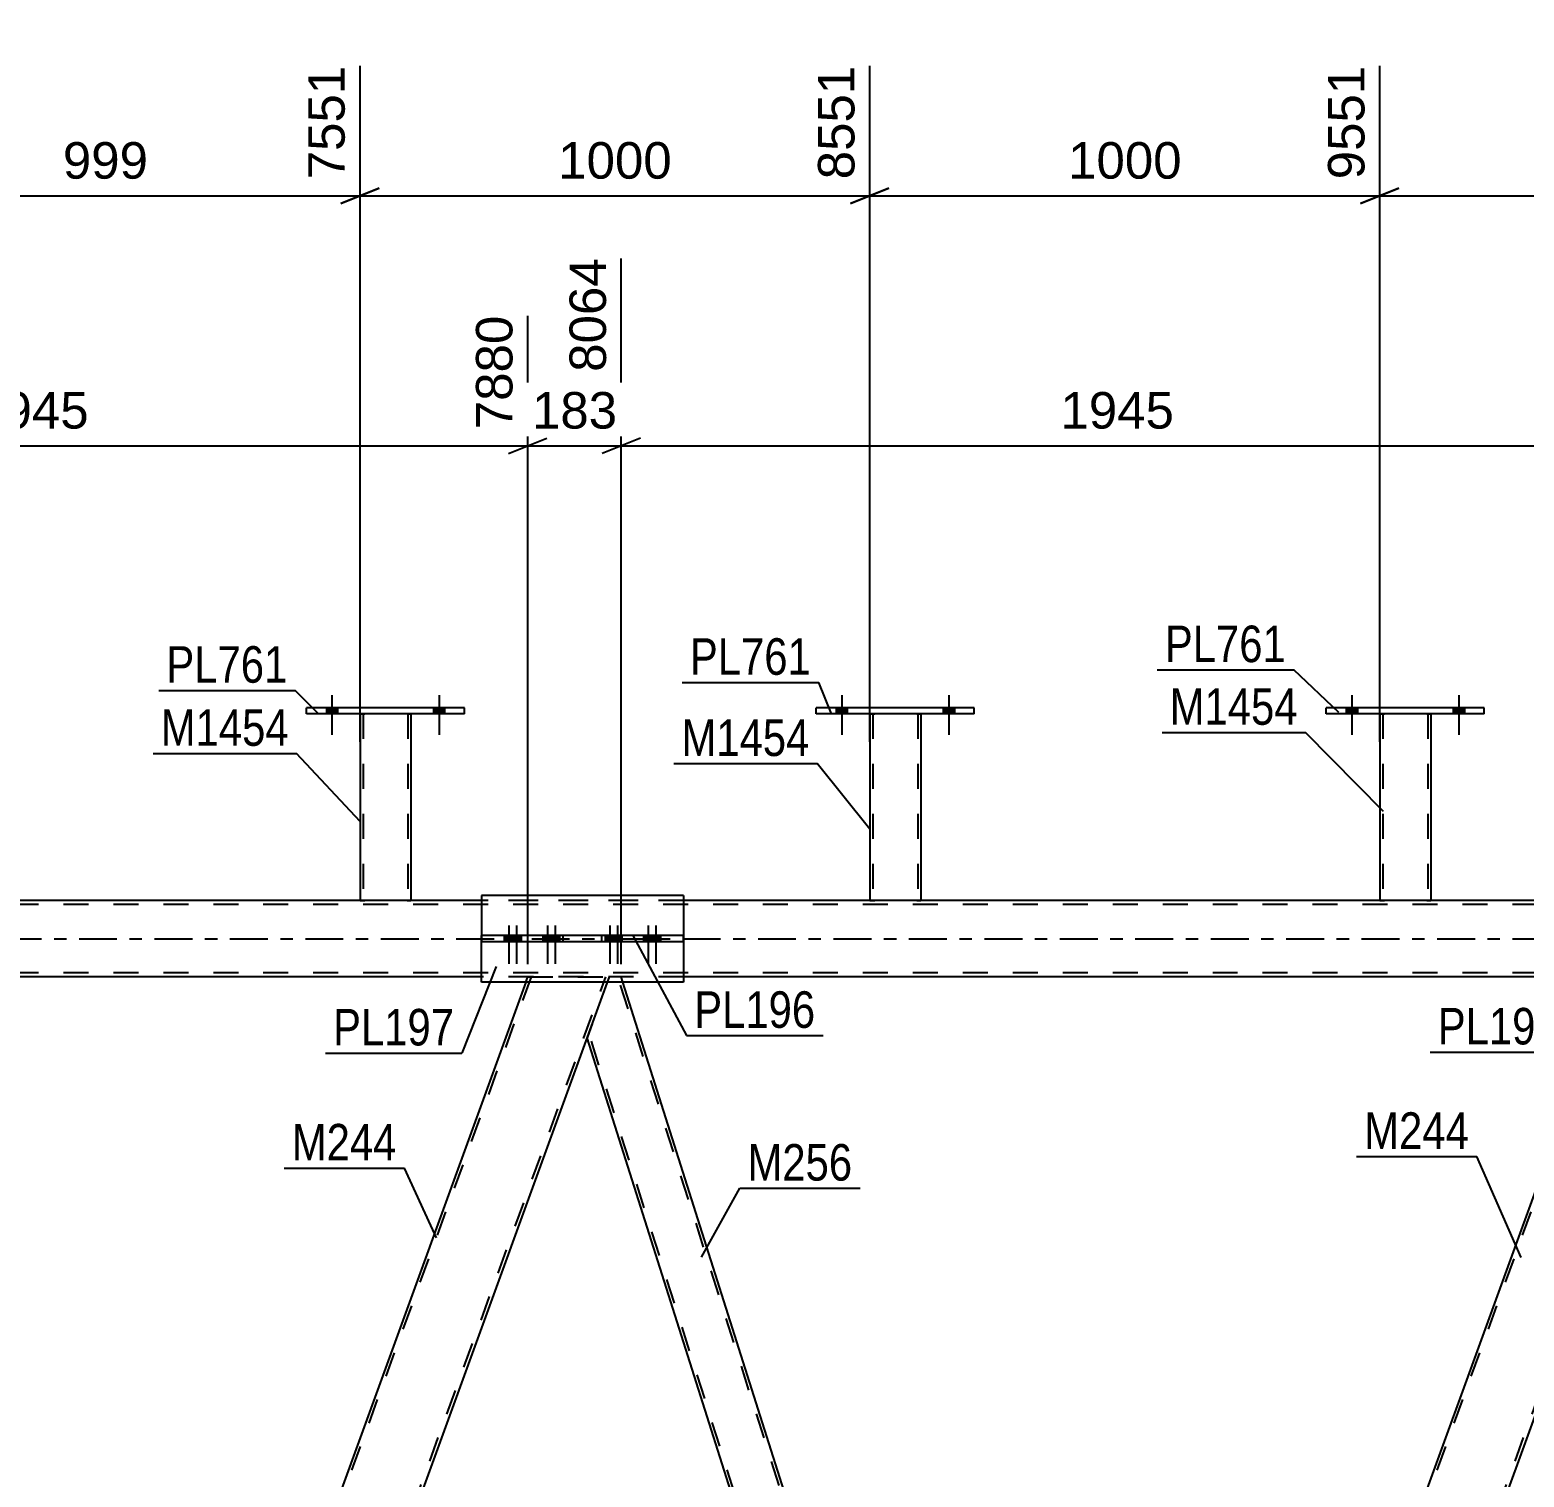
# Model space of a CAD drawing. Header units: millimetres. Extents: x -147 to 694, y -404 to 190.
# Drawn here: x 253.1 to 370.3, y -42.2 to 71.3 of the extents above; entities that cross this region are included whole.
import ezdxf

# ---------------------------------------------------------------- set-up
doc = ezdxf.new("R2010")
doc.units = ezdxf.units.MM
doc.linetypes.add('DXK_LINE_DOT2', pattern=[3.9198, 1.9599, -1.9599])
doc.linetypes.add('DXK_LINE_DOT3', pattern=[5.9187, 2.979, -0.9799, 0.9799, -0.9799])
doc.styles.add('Arial', font='ARIAL.TTF', dxfattribs={"height": 0.2})
doc.styles.add('Arial Narrow', font='ARIALN.TTF', dxfattribs={"height": 0.2})

# ---------------------------------------------------------------- blocks, each defined once
blk = doc.blocks.new('Part-318897192-3907 - 3274')
at = {"color": 2, "linetype": 'Continuous'}
for p, q in [((304.39, 3.4), (288.54, 3.4)), ((288.54, 3.4), (288.54, 0.24)), ((304.39, 3.4), (304.39, 0.24)), ((288.54, -3.4), (288.54, -0.24)), ((304.39, -0.24), (304.39, -3.4)), ((304.39, -3.4), (288.54, -3.4))]:
    blk.add_line(p, q, dxfattribs=at)
at = {"color": 7, "linetype": 'DXK_LINE_DOT2'}
for p, q in [((288.54, -0.24), (288.54, 0.24)), ((304.39, -0.24), (304.39, 0.24))]:
    blk.add_line(p, q, dxfattribs=at)
blk = doc.blocks.new('Bolt-318897192-3867 - 3274')
at = {"linetype": 'Continuous'}
for points in [[(356.38, 17.63), (357.26, 17.63), (357.26, 18.11), (356.38, 18.11)], [(364.78, 17.63), (365.66, 17.63), (365.66, 18.11), (364.78, 18.11)]]:
    blk.add_hatch(color=1, dxfattribs=at).paths.add_polyline_path(points)
at = {"color": 1, "linetype": 'Continuous'}
for p, q in [((356.82, 19.11), (356.82, 15.99)), ((365.22, 19.11), (365.22, 15.99)), ((356.38, 18.11), (356.38, 17.63)), ((357.26, 18.11), (357.26, 17.63)), ((364.78, 18.11), (364.78, 17.63)), ((365.66, 18.11), (365.66, 17.63))]:
    blk.add_line(p, q, dxfattribs=at)
blk = doc.blocks.new('Bolt-318897192-3318 - 3274')
at = {"linetype": 'Continuous'}
for points in [[(298.97, 0.24), (298.25, 0.24), (298.25, -0.24), (298.97, -0.24)], [(299.57, 0.24), (298.85, 0.24), (298.85, -0.24), (299.57, -0.24)], [(301.99, 0.24), (301.27, 0.24), (301.27, -0.24), (301.99, -0.24)], [(302.59, 0.24), (301.87, 0.24), (301.87, -0.24), (302.59, -0.24)]]:
    blk.add_hatch(color=1, dxfattribs=at).paths.add_polyline_path(points)
at = {"color": 1, "linetype": 'Continuous'}
for p, q in [((298.25, 0.24), (298.25, -0.24)), ((298.61, 1.04), (298.61, -1.96)), ((298.85, 0.24), (298.85, -0.24)), ((298.97, 0.24), (298.97, -0.24)), ((299.21, 1.04), (299.21, -1.96)), ((299.57, 0.24), (299.57, -0.24)), ((301.27, 0.24), (301.27, -0.24)), ((301.63, 1.04), (301.63, -1.96)), ((301.87, 0.24), (301.87, -0.24)), ((301.99, 0.24), (301.99, -0.24)), ((302.23, 1.04), (302.23, -1.96)), ((302.59, 0.24), (302.59, -0.24))]:
    blk.add_line(p, q, dxfattribs=at)
blk = doc.blocks.new('Bolt-318897192-3319 - 3274')
at = {"linetype": 'Continuous'}
for points in [[(291.06, 0.24), (290.34, 0.24), (290.34, -0.24), (291.06, -0.24)], [(291.66, 0.24), (290.94, 0.24), (290.94, -0.24), (291.66, -0.24)], [(294.08, 0.24), (293.36, 0.24), (293.36, -0.24), (294.08, -0.24)], [(294.68, 0.24), (293.96, 0.24), (293.96, -0.24), (294.68, -0.24)]]:
    blk.add_hatch(color=1, dxfattribs=at).paths.add_polyline_path(points)
at = {"color": 1, "linetype": 'Continuous'}
for p, q in [((290.34, 0.24), (290.34, -0.24)), ((290.7, 1.04), (290.7, -1.96)), ((290.94, 0.24), (290.94, -0.24)), ((291.06, 0.24), (291.06, -0.24)), ((291.3, 1.04), (291.3, -1.96)), ((291.66, 0.24), (291.66, -0.24)), ((293.36, 0.24), (293.36, -0.24)), ((293.72, 1.04), (293.72, -1.96)), ((293.96, 0.24), (293.96, -0.24)), ((294.08, 0.24), (294.08, -0.24)), ((294.32, 1.04), (294.32, -1.96)), ((294.68, 0.24), (294.68, -0.24))]:
    blk.add_line(p, q, dxfattribs=at)
blk = doc.blocks.new('Part-318897192-3404 - 3274')
at = {"color": 2, "linetype": 'Continuous'}
for p, q in [((274.82, 17.63), (274.82, 18.11)), ((287.22, 18.11), (274.82, 18.11)), ((287.22, 17.63), (274.82, 17.63)), ((287.22, 17.63), (287.22, 18.11))]:
    blk.add_line(p, q, dxfattribs=at)
blk = doc.blocks.new('Part-318897192-3409 - 3274')
at = {"color": 7, "linetype": 'DXK_LINE_DOT2'}
for p, q in [((319.01, 17.63), (319.01, 17.64)), ((319.01, 17.64), (319.01, 17.63)), ((319.05, 17.64), (319.01, 17.64)), ((319.01, 17.63), (319.01, 17.63)), ((319.01, 17.63), (319.05, 17.63)), ((319.15, 17.64), (319.05, 17.64)), ((319.05, 17.63), (319.15, 17.63)), ((319.31, 17.64), (319.15, 17.64)), ((319.15, 17.63), (319.31, 17.63)), ((319.25, 17.64), (319.25, 17.63)), ((319.25, 17.64), (319.25, 3)), ((319.25, 17.64), (319.27, 17.64)), ((319.27, 17.63), (319.25, 17.63)), ((319.27, 17.64), (319.32, 17.64)), ((319.32, 17.63), (319.27, 17.63)), ((322.71, 17.64), (319.31, 17.64)), ((322.71, 17.63), (319.31, 17.63)), ((319.32, 17.64), (319.4, 17.64)), ((322.62, 17.63), (319.32, 17.63)), ((322.7, 17.64), (319.4, 17.64)), ((322.7, 17.63), (322.62, 17.63)), ((322.7, 17.64), (322.75, 17.64)), ((322.75, 17.63), (322.7, 17.63)), ((322.87, 17.64), (322.71, 17.64)), ((322.71, 17.63), (322.87, 17.63)), ((322.75, 17.64), (322.77, 17.64)), ((322.77, 17.63), (322.75, 17.63)), ((322.77, 17.63), (322.77, 17.64)), ((322.77, 17.64), (322.77, 3)), ((322.97, 17.64), (322.87, 17.64)), ((322.87, 17.63), (322.97, 17.63)), ((323.01, 17.64), (322.97, 17.64)), ((322.97, 17.63), (323.01, 17.63)), ((323.01, 17.64), (323.01, 17.63)), ((323.01, 17.63), (323.01, 17.64)), ((323.01, 17.63), (323.01, 17.63)), ((319.05, 3), (319.01, 3)), ((319.01, 3), (319.05, 3)), ((319.15, 3), (319.05, 3)), ((319.05, 3), (319.15, 3)), ((319.31, 3), (319.15, 3)), ((319.15, 3), (319.31, 3)), ((319.27, 3), (319.25, 3)), ((319.25, 3), (319.27, 3)), ((319.32, 3), (319.27, 3)), ((319.27, 3), (319.32, 3)), ((322.71, 3), (319.31, 3)), ((322.71, 3), (319.31, 3)), ((322.62, 3), (319.32, 3)), ((319.32, 3), (319.4, 3)), ((322.7, 3), (319.4, 3)), ((322.7, 3), (322.62, 3)), ((322.75, 3), (322.7, 3)), ((322.7, 3), (322.75, 3)), ((322.71, 3), (322.87, 3)), ((322.87, 3), (322.71, 3)), ((322.77, 3), (322.75, 3)), ((322.75, 3), (322.77, 3)), ((322.87, 3), (322.97, 3)), ((322.97, 3), (322.87, 3)), ((322.97, 3), (323.01, 3)), ((323.01, 3), (322.97, 3))]:
    blk.add_line(p, q, dxfattribs=at)
at = {"color": 2, "linetype": 'Continuous'}
for p, q in [((319.01, 17.63), (319.01, 3)), ((323.01, 17.63), (323.01, 3))]:
    blk.add_line(p, q, dxfattribs=at)
blk = doc.blocks.new('Part-318897192-3712 - 3274')
at = {"color": 2, "linetype": 'Continuous'}
for p, q in [((292.04, -3.4), (249.01, -121.6)), ((298.42, -3.4), (255.4, -121.6))]:
    blk.add_line(p, q, dxfattribs=at)
at = {"color": 7, "linetype": 'DXK_LINE_DOT2'}
for p, q in [((292.44, -3), (249.12, -122)), ((255, -122), (298.31, -3)), ((292.04, -3.4), (292.18, -3)), ((292.18, -3), (298.57, -3)), ((298.57, -3), (298.42, -3.4))]:
    blk.add_line(p, q, dxfattribs=at)
blk = doc.blocks.new('Part-318897192-3414 - 3274')
at = {"color": 2, "linetype": 'Continuous'}
for p, q in [((314.81, 17.63), (314.81, 18.11)), ((327.21, 18.11), (314.81, 18.11)), ((327.21, 17.63), (314.81, 17.63)), ((327.21, 17.63), (327.21, 18.11))]:
    blk.add_line(p, q, dxfattribs=at)
blk = doc.blocks.new('Part-318897192-3424 - 3274')
at = {"color": 7, "linetype": 'DXK_LINE_DOT2'}
for p, q in [((359.02, 17.64), (359.02, 17.64)), ((359.02, 17.64), (359.02, 17.63)), ((359.02, 17.63), (359.02, 17.64)), ((359.05, 17.64), (359.02, 17.64)), ((359.02, 17.64), (359.05, 17.64)), ((359.16, 17.64), (359.05, 17.64)), ((359.05, 17.64), (359.16, 17.64)), ((359.31, 17.64), (359.16, 17.64)), ((359.16, 17.64), (359.31, 17.64)), ((359.26, 17.64), (359.26, 17.64)), ((359.26, 17.64), (359.26, 3)), ((359.27, 17.64), (359.26, 17.64)), ((359.26, 17.64), (359.27, 17.64)), ((359.33, 17.64), (359.27, 17.64)), ((359.27, 17.64), (359.33, 17.64)), ((362.72, 17.64), (359.31, 17.64)), ((362.72, 17.64), (359.31, 17.64)), ((362.63, 17.64), (359.33, 17.64)), ((359.33, 17.64), (359.4, 17.64)), ((362.71, 17.64), (359.4, 17.64)), ((362.71, 17.64), (362.63, 17.64)), ((362.76, 17.64), (362.71, 17.64)), ((362.71, 17.64), (362.76, 17.64)), ((362.72, 17.64), (362.88, 17.64)), ((362.88, 17.64), (362.72, 17.64)), ((362.78, 17.64), (362.76, 17.64)), ((362.76, 17.64), (362.78, 17.64)), ((362.78, 17.64), (362.78, 17.64)), ((362.78, 17.64), (362.78, 3)), ((362.88, 17.64), (362.98, 17.64)), ((362.98, 17.64), (362.88, 17.64)), ((362.98, 17.64), (363.02, 17.64)), ((363.02, 17.64), (362.98, 17.64)), ((363.02, 17.64), (363.02, 17.64)), ((363.02, 17.64), (363.02, 17.63)), ((363.02, 17.63), (363.02, 17.64)), ((359.05, 3), (359.02, 3)), ((359.02, 3), (359.05, 3)), ((359.16, 3), (359.05, 3)), ((359.05, 3), (359.16, 3)), ((359.31, 3), (359.16, 3)), ((359.16, 3), (359.31, 3)), ((359.27, 3), (359.26, 3)), ((359.26, 3), (359.27, 3)), ((359.33, 3), (359.27, 3)), ((359.27, 3), (359.33, 3)), ((362.72, 3), (359.31, 3)), ((362.72, 3), (359.31, 3)), ((362.63, 3), (359.33, 3)), ((359.33, 3), (359.4, 3)), ((362.71, 3), (359.4, 3)), ((362.71, 3), (362.63, 3)), ((362.76, 3), (362.71, 3)), ((362.71, 3), (362.76, 3)), ((362.72, 3), (362.88, 3)), ((362.88, 3), (362.72, 3)), ((362.78, 3), (362.76, 3)), ((362.76, 3), (362.78, 3)), ((362.88, 3), (362.98, 3)), ((362.98, 3), (362.88, 3)), ((362.98, 3), (363.02, 3)), ((363.02, 3), (362.98, 3))]:
    blk.add_line(p, q, dxfattribs=at)
at = {"color": 2, "linetype": 'Continuous'}
for p, q in [((359.02, 17.63), (359.02, 3)), ((363.02, 17.63), (363.02, 3))]:
    blk.add_line(p, q, dxfattribs=at)
blk = doc.blocks.new('Part-318897192-3484 - 3274')
at = {"color": 7, "linetype": 'DXK_LINE_DOT2'}
for p, q in [((575.22, 2.68), (-23.04, 2.68)), ((575.22, 3), (118.27, 3)), ((304.39, 3), (288.54, 3)), ((575.22, -2.68), (-23.04, -2.68)), ((304.39, -3), (288.54, -3))]:
    blk.add_line(p, q, dxfattribs=at)
at = {"color": 2, "linetype": 'Continuous'}
for p, q in [((288.54, 3), (219.26, 3)), ((373.67, 3), (304.39, 3)), ((288.54, -3), (219.26, -3)), ((373.67, -3), (304.39, -3))]:
    blk.add_line(p, q, dxfattribs=at)
at = {"color": 7, "linetype": 'DXK_LINE_DOT3'}
blk.add_line((-33.04, 0), (575.22, 0), dxfattribs=at)
blk = doc.blocks.new('Part-318897192-3630 - 3274')
at = {"color": 2, "linetype": 'Continuous'}
for p, q in [((279.02, 17.63), (279.02, 3)), ((283.02, 17.63), (283.02, 3))]:
    blk.add_line(p, q, dxfattribs=at)
at = {"color": 7, "linetype": 'DXK_LINE_DOT2'}
for p, q in [((279.02, 17.63), (279.02, 17.63)), ((279.02, 17.63), (279.02, 17.63)), ((279.02, 17.63), (279.02, 17.63)), ((279.06, 17.63), (279.02, 17.63)), ((279.02, 17.63), (279.06, 17.63)), ((279.16, 17.63), (279.06, 17.63)), ((279.06, 17.63), (279.16, 17.63)), ((279.32, 17.63), (279.16, 17.63)), ((279.16, 17.63), (279.32, 17.63)), ((279.26, 17.63), (279.26, 17.63)), ((279.26, 17.63), (279.26, 3)), ((279.28, 17.63), (279.26, 17.63)), ((279.26, 17.63), (279.28, 17.63)), ((279.33, 17.63), (279.28, 17.63)), ((279.28, 17.63), (279.33, 17.63)), ((282.73, 17.63), (279.32, 17.63)), ((282.73, 17.63), (279.32, 17.63)), ((282.63, 17.63), (279.33, 17.63)), ((279.33, 17.63), (279.41, 17.63)), ((282.71, 17.63), (279.41, 17.63)), ((282.71, 17.63), (282.63, 17.63)), ((282.76, 17.63), (282.71, 17.63)), ((282.71, 17.63), (282.76, 17.63)), ((282.73, 17.63), (282.88, 17.63)), ((282.88, 17.63), (282.73, 17.63)), ((282.78, 17.63), (282.76, 17.63)), ((282.76, 17.63), (282.78, 17.63)), ((282.78, 17.63), (282.78, 17.63)), ((282.78, 17.63), (282.78, 3)), ((282.88, 17.63), (282.99, 17.63)), ((282.99, 17.63), (282.88, 17.63)), ((282.99, 17.63), (283.02, 17.63)), ((283.02, 17.63), (282.99, 17.63)), ((283.02, 17.63), (283.02, 17.63)), ((283.02, 17.63), (283.02, 17.63)), ((283.02, 17.63), (283.02, 17.63)), ((279.06, 3), (279.02, 3)), ((279.02, 3), (279.06, 3)), ((279.16, 3), (279.06, 3)), ((279.06, 3), (279.16, 3)), ((279.32, 3), (279.16, 3)), ((279.16, 3), (279.32, 3)), ((279.28, 3), (279.26, 3)), ((279.26, 3), (279.28, 3)), ((279.33, 3), (279.28, 3)), ((279.28, 3), (279.33, 3)), ((282.73, 3), (279.32, 3)), ((282.73, 3), (279.32, 3)), ((282.63, 3), (279.33, 3)), ((279.33, 3), (279.41, 3)), ((282.71, 3), (279.41, 3)), ((282.71, 3), (282.63, 3)), ((282.76, 3), (282.71, 3)), ((282.71, 3), (282.76, 3)), ((282.73, 3), (282.88, 3)), ((282.88, 3), (282.73, 3)), ((282.78, 3), (282.76, 3)), ((282.76, 3), (282.78, 3)), ((282.88, 3), (282.99, 3)), ((282.99, 3), (282.88, 3)), ((282.99, 3), (283.02, 3)), ((283.02, 3), (282.99, 3))]:
    blk.add_line(p, q, dxfattribs=at)
blk = doc.blocks.new('Part-318897192-3635 - 3274')
at = {"color": 2, "linetype": 'Continuous'}
for p, q in [((354.82, 17.63), (354.82, 18.11)), ((367.22, 18.11), (354.82, 18.11)), ((367.22, 17.63), (354.82, 17.63)), ((367.22, 17.63), (367.22, 18.11))]:
    blk.add_line(p, q, dxfattribs=at)
blk = doc.blocks.new('Bolt-318897192-3729 - 3274')
at = {"linetype": 'Continuous'}
for points in [[(276.38, 17.63), (277.26, 17.63), (277.26, 18.11), (276.38, 18.11)], [(284.78, 17.63), (285.66, 17.63), (285.66, 18.11), (284.78, 18.11)]]:
    blk.add_hatch(color=1, dxfattribs=at).paths.add_polyline_path(points)
at = {"color": 1, "linetype": 'Continuous'}
for p, q in [((276.82, 19.11), (276.82, 15.99)), ((285.22, 19.11), (285.22, 15.99)), ((276.38, 18.11), (276.38, 17.63)), ((277.26, 18.11), (277.26, 17.63)), ((284.78, 18.11), (284.78, 17.63)), ((285.66, 18.11), (285.66, 17.63))]:
    blk.add_line(p, q, dxfattribs=at)
blk = doc.blocks.new('Bolt-318897192-3872 - 3274')
at = {"linetype": 'Continuous'}
for points in [[(276.38, 17.63), (277.26, 17.63), (277.26, 18.11), (276.38, 18.11)], [(284.78, 17.63), (285.66, 17.63), (285.66, 18.11), (284.78, 18.11)]]:
    blk.add_hatch(color=1, dxfattribs=at).paths.add_polyline_path(points)
at = {"color": 1, "linetype": 'Continuous'}
for p, q in [((276.82, 19.11), (276.82, 15.99)), ((285.22, 19.11), (285.22, 15.99)), ((276.38, 18.11), (276.38, 17.63)), ((277.26, 18.11), (277.26, 17.63)), ((284.78, 18.11), (284.78, 17.63)), ((285.66, 18.11), (285.66, 17.63))]:
    blk.add_line(p, q, dxfattribs=at)
blk = doc.blocks.new('Part-318897192-3892 - 3274')
at = {"color": 7, "linetype": 'DXK_LINE_DOT2'}
for p, q in [((298.57, -3), (296.83, -7.77)), ((299.52, -3), (298.57, -3)), ((335.6, -117.6), (299.26, -3)), ((299.64, -3.4), (299.52, -3)), ((333.31, -122), (296.97, -7.4))]:
    blk.add_line(p, q, dxfattribs=at)
at = {"color": 2, "linetype": 'Continuous'}
for p, q in [((335.74, -117.23), (299.64, -3.4)), ((332.93, -121.6), (296.83, -7.77))]:
    blk.add_line(p, q, dxfattribs=at)
blk = doc.blocks.new('Part-318897192-3783 - 3274')
at = {"color": 2, "linetype": 'Continuous'}
for p, q in [((377.17, -3.4), (334.15, -121.6)), ((383.56, -3.4), (340.53, -121.6))]:
    blk.add_line(p, q, dxfattribs=at)
at = {"color": 7, "linetype": 'DXK_LINE_DOT2'}
for p, q in [((377.57, -3), (334.26, -122)), ((340.13, -122), (383.45, -3))]:
    blk.add_line(p, q, dxfattribs=at)
blk = doc.blocks.new('Bolt-318897192-3786 - 3274')
at = {"linetype": 'Continuous'}
for points in [[(356.38, 17.63), (357.26, 17.63), (357.26, 18.11), (356.38, 18.11)], [(364.78, 17.63), (365.66, 17.63), (365.66, 18.11), (364.78, 18.11)]]:
    blk.add_hatch(color=1, dxfattribs=at).paths.add_polyline_path(points)
at = {"color": 1, "linetype": 'Continuous'}
for p, q in [((356.82, 19.11), (356.82, 15.99)), ((365.22, 19.11), (365.22, 15.99)), ((356.38, 18.11), (356.38, 17.63)), ((357.26, 18.11), (357.26, 17.63)), ((364.78, 18.11), (364.78, 17.63)), ((365.66, 18.11), (365.66, 17.63))]:
    blk.add_line(p, q, dxfattribs=at)
blk = doc.blocks.new('Part-318897192-3912 - 3274')
at = {"color": 2, "linetype": 'Continuous'}
for p, q in [((304.39, 0.24), (288.54, 0.24)), ((288.54, 0.24), (288.54, -0.24)), ((294.95, -0.24), (294.95, 0.24)), ((297.98, -0.24), (297.98, 0.24)), ((304.39, 0.24), (304.39, -0.24)), ((304.39, -0.24), (288.54, -0.24))]:
    blk.add_line(p, q, dxfattribs=at)
blk = doc.blocks.new('Bolt-318897192-3870 - 3274')
at = {"linetype": 'Continuous'}
for points in [[(316.37, 17.63), (317.25, 17.63), (317.25, 18.11), (316.37, 18.11)], [(324.77, 17.63), (325.65, 17.63), (325.65, 18.11), (324.77, 18.11)]]:
    blk.add_hatch(color=1, dxfattribs=at).paths.add_polyline_path(points)
at = {"color": 1, "linetype": 'Continuous'}
for p, q in [((316.81, 19.11), (316.81, 15.99)), ((325.21, 19.11), (325.21, 15.99)), ((316.37, 18.11), (316.37, 17.63)), ((317.25, 18.11), (317.25, 17.63)), ((324.77, 18.11), (324.77, 17.63)), ((325.65, 18.11), (325.65, 17.63))]:
    blk.add_line(p, q, dxfattribs=at)
blk = doc.blocks.new('Bolt-318897192-3871 - 3274')
at = {"linetype": 'Continuous'}
for points in [[(316.37, 17.63), (317.25, 17.63), (317.25, 18.11), (316.37, 18.11)], [(324.77, 17.63), (325.65, 17.63), (325.65, 18.11), (324.77, 18.11)]]:
    blk.add_hatch(color=1, dxfattribs=at).paths.add_polyline_path(points)
at = {"color": 1, "linetype": 'Continuous'}
for p, q in [((316.81, 19.11), (316.81, 15.99)), ((325.21, 19.11), (325.21, 15.99)), ((316.37, 18.11), (316.37, 17.63)), ((317.25, 18.11), (317.25, 17.63)), ((324.77, 18.11), (324.77, 17.63)), ((325.65, 18.11), (325.65, 17.63))]:
    blk.add_line(p, q, dxfattribs=at)
blk = doc.blocks.new('StraightDimension-318897192-10640 - 3274')
at = {"color": 7, "linetype": 'Continuous'}
for p, q in [((279.02, 15.44), (279.02, 68.45)), ((319.01, 15.44), (319.01, 68.45)), ((280.52, 58.86), (277.52, 57.66)), ((317.51, 57.66), (320.51, 58.86)), ((279.02, 58.26), (319.01, 58.26))]:
    blk.add_line(p, q, dxfattribs=at)
at = {"color": 0}
blk.add_wipeout([(304.06, 59.01), (304.06, 63.21), (293.97, 63.21), (293.97, 59.01)], dxfattribs=at)
at = {"color": 3, "style": 'Arial'}
blk.add_text('1000', height=2.865, dxfattribs=at).set_placement((294.57, 59.61))
at = {"color": 0, "linetype": 'Continuous'}
blk.add_wipeout([(318.41, 69.05), (314.21, 69.05), (314.21, 58.96), (318.41, 58.96)], dxfattribs=at)
at = {"color": 3, "linetype": 'Continuous', "style": 'Arial'}
blk.add_text('8551', height=2.865, rotation=90.0002, dxfattribs=at).set_placement((317.81, 59.56))
blk = doc.blocks.new('StraightDimension-318897192-10639 - 3274')
at = {"color": 7, "linetype": 'Continuous'}
for p, q in [((319.01, 15.44), (319.01, 68.45)), ((359.02, 15.44), (359.02, 68.45)), ((320.51, 58.86), (317.51, 57.66)), ((357.52, 57.66), (360.52, 58.86)), ((319.01, 58.26), (359.02, 58.26))]:
    blk.add_line(p, q, dxfattribs=at)
at = {"color": 0}
blk.add_wipeout([(344.06, 59.01), (344.06, 63.21), (333.97, 63.21), (333.97, 59.01)], dxfattribs=at)
at = {"color": 3, "style": 'Arial'}
blk.add_text('1000', height=2.865, dxfattribs=at).set_placement((334.57, 59.61))
at = {"color": 0, "linetype": 'Continuous'}
blk.add_wipeout([(358.42, 69.05), (354.22, 69.05), (354.22, 58.96), (358.42, 58.96)], dxfattribs=at)
at = {"color": 3, "linetype": 'Continuous', "style": 'Arial'}
blk.add_text('9551', height=2.865, rotation=90.0002, dxfattribs=at).set_placement((357.82, 59.56))
blk = doc.blocks.new('StraightDimension-318897192-4737 - 3274')
at = {"color": 7, "linetype": 'Continuous'}
for p, q in [((299.52, -2), (299.52, 53.36)), ((377.32, -2), (377.32, 51.08)), ((301.02, 39.26), (298.02, 38.06)), ((375.82, 38.06), (378.82, 39.26)), ((299.52, 38.66), (377.32, 38.66))]:
    blk.add_line(p, q, dxfattribs=at)
at = {"color": 0}
blk.add_wipeout([(343.46, 39.41), (343.46, 43.61), (333.37, 43.61), (333.37, 39.41)], dxfattribs=at)
at = {"color": 3, "style": 'Arial'}
blk.add_text('1945', height=2.865, dxfattribs=at).set_placement((333.97, 40.01))
at = {"color": 0, "linetype": 'Continuous'}
blk.add_wipeout([(376.72, 51.68), (372.52, 51.68), (372.52, 39.36), (376.72, 39.36)], dxfattribs=at)
at = {"color": 3, "linetype": 'Continuous', "style": 'Arial'}
blk.add_text('10009', height=2.865, rotation=90.0002, dxfattribs=at).set_placement((376.12, 39.96))
blk = doc.blocks.new('StraightDimension-318897192-4739 - 3274')
at = {"color": 7, "linetype": 'Continuous'}
for p, q in [((214.38, -2), (214.38, 53.36)), ((292.18, -2), (292.18, 48.86)), ((215.88, 39.26), (212.88, 38.06)), ((290.68, 38.06), (293.68, 39.26)), ((214.38, 38.66), (292.18, 38.66))]:
    blk.add_line(p, q, dxfattribs=at)
at = {"color": 0}
blk.add_wipeout([(258.33, 39.41), (258.33, 43.61), (248.23, 43.61), (248.23, 39.41)], dxfattribs=at)
at = {"color": 3, "style": 'Arial'}
blk.add_text('1945', height=2.865, dxfattribs=at).set_placement((248.83, 40.01))
at = {"color": 0, "linetype": 'Continuous'}
blk.add_wipeout([(291.58, 49.46), (287.38, 49.46), (287.38, 39.36), (291.58, 39.36)], dxfattribs=at)
at = {"color": 3, "linetype": 'Continuous', "style": 'Arial'}
blk.add_text('7880', height=2.865, rotation=90.0002, dxfattribs=at).set_placement((290.98, 39.96))
blk = doc.blocks.new('StraightDimension-318897192-4738 - 3274')
at = {"color": 7, "linetype": 'Continuous'}
for p, q in [((299.52, -2), (299.52, 53.36)), ((292.18, -2), (292.18, 48.86)), ((290.68, 38.06), (293.68, 39.26)), ((301.02, 39.26), (298.02, 38.06)), ((292.18, 38.66), (299.52, 38.66))]:
    blk.add_line(p, q, dxfattribs=at)
at = {"color": 0}
blk.add_wipeout([(299.78, 39.41), (299.78, 43.61), (291.91, 43.61), (291.91, 39.41)], dxfattribs=at)
at = {"color": 3, "style": 'Arial'}
blk.add_text('183', height=2.865, dxfattribs=at).set_placement((292.51, 40.01))
at = {"color": 0, "linetype": 'Continuous'}
blk.add_wipeout([(298.92, 53.96), (294.72, 53.96), (294.72, 43.86), (298.92, 43.86)], dxfattribs=at)
at = {"color": 3, "linetype": 'Continuous', "style": 'Arial'}
blk.add_text('8064', height=2.865, rotation=90.0002, dxfattribs=at).set_placement((298.32, 44.46))
blk = doc.blocks.new('StraightDimension-318897192-10638 - 3274')
at = {"color": 7, "linetype": 'Continuous'}
for p, q in [((399.02, 15.44), (399.02, 70.68)), ((359.02, 15.44), (359.02, 68.45)), ((360.52, 58.86), (357.52, 57.66)), ((397.52, 57.66), (400.52, 58.86)), ((359.02, 58.26), (399.02, 58.26))]:
    blk.add_line(p, q, dxfattribs=at)
at = {"color": 0}
blk.add_wipeout([(384.07, 59.01), (384.07, 63.21), (373.97, 63.21), (373.97, 59.01)], dxfattribs=at)
at = {"color": 3, "style": 'Arial'}
blk.add_text('1000', height=2.865, dxfattribs=at).set_placement((374.57, 59.61))
at = {"color": 0, "linetype": 'Continuous'}
blk.add_wipeout([(398.42, 71.28), (394.22, 71.28), (394.22, 58.96), (398.42, 58.96)], dxfattribs=at)
at = {"color": 3, "linetype": 'Continuous', "style": 'Arial'}
blk.add_text('10551', height=2.865, rotation=90.0002, dxfattribs=at).set_placement((397.82, 59.56))
blk = doc.blocks.new('StraightDimension-318897192-10641 - 3274')
at = {"color": 7, "linetype": 'Continuous'}
for p, q in [((239.07, 15.44), (239.07, 68.45)), ((279.02, 15.44), (279.02, 68.45)), ((240.57, 58.86), (237.57, 57.66)), ((277.52, 57.66), (280.52, 58.86)), ((239.07, 58.26), (279.02, 58.26))]:
    blk.add_line(p, q, dxfattribs=at)
at = {"color": 0}
blk.add_wipeout([(262.98, 59.01), (262.98, 63.21), (255.11, 63.21), (255.11, 59.01)], dxfattribs=at)
at = {"color": 3, "style": 'Arial'}
blk.add_text('999', height=2.865, dxfattribs=at).set_placement((255.71, 59.61))
at = {"color": 0, "linetype": 'Continuous'}
blk.add_wipeout([(278.42, 69.05), (274.22, 69.05), (274.22, 58.96), (278.42, 58.96)], dxfattribs=at)
at = {"color": 3, "linetype": 'Continuous', "style": 'Arial'}
blk.add_text('7551', height=2.865, rotation=90.0002, dxfattribs=at).set_placement((277.82, 59.56))
blk = doc.blocks.new('Mark-318897192-3400 - 3274')
at = {"color": 30, "linetype": 'Continuous'}
for p in [(263.23, 19.48), (275.77, 17.63)]:
    blk.add_line(p, (273.93, 19.48), dxfattribs=at)
at = {"color": 0}
blk.add_wipeout([(273.33, 20.08), (273.33, 23.08), (263.83, 23.08), (263.83, 20.08)], dxfattribs=at)
blk.add_wipeout([(273.33, 20.08), (273.33, 23.08), (263.83, 23.08), (263.83, 20.08)], dxfattribs=at)
at = {"color": 3, "style": 'Arial Narrow'}
blk.add_text('PL761', height=2.863, dxfattribs=at).set_placement((263.83, 20.08))
blk = doc.blocks.new('Mark-318897192-3410 - 3274')
at = {"color": 30, "linetype": 'Continuous'}
for p in [(304.3, 20.1), (316.02, 17.64)]:
    blk.add_line(p, (315.01, 20.1), dxfattribs=at)
at = {"color": 0}
blk.add_wipeout([(314.41, 20.7), (314.41, 23.7), (304.9, 23.7), (304.9, 20.7)], dxfattribs=at)
blk.add_wipeout([(314.41, 20.7), (314.41, 23.7), (304.9, 23.7), (304.9, 20.7)], dxfattribs=at)
at = {"color": 3, "style": 'Arial Narrow'}
blk.add_text('PL761', height=2.863, dxfattribs=at).set_placement((304.9, 20.7))
blk = doc.blocks.new('Mark-318897192-3420 - 3274')
at = {"color": 30, "linetype": 'Continuous'}
for p in [(341.94, 16.18), (359.31, 9.98)]:
    blk.add_line(p, (353.19, 16.18), dxfattribs=at)
at = {"color": 0}
blk.add_wipeout([(352.59, 16.78), (352.59, 19.78), (342.54, 19.78), (342.54, 16.78)], dxfattribs=at)
blk.add_wipeout([(352.59, 16.78), (352.59, 19.78), (342.54, 19.78), (342.54, 16.78)], dxfattribs=at)
at = {"color": 3, "style": 'Arial Narrow'}
blk.add_text('M1454', height=2.863, dxfattribs=at).set_placement((342.54, 16.78))
blk = doc.blocks.new('Mark-318897192-3308 - 3274')
at = {"color": 30, "linetype": 'Continuous'}
for p in [(377.79, 0.18), (362.97, -8.89)]:
    blk.add_line(p, (373.67, -8.89), dxfattribs=at)
at = {"color": 0}
blk.add_wipeout([(373.07, -8.29), (373.07, -5.29), (363.57, -5.29), (363.57, -8.29)], dxfattribs=at)
blk.add_wipeout([(373.07, -8.29), (373.07, -5.29), (363.57, -5.29), (363.57, -8.29)], dxfattribs=at)
at = {"color": 3, "style": 'Arial Narrow'}
blk.add_text('PL196', height=2.863, dxfattribs=at).set_placement((363.57, -8.29))
blk = doc.blocks.new('Mark-318897192-3405 - 3274')
at = {"color": 30, "linetype": 'Continuous'}
for p in [(303.64, 13.73), (319.01, 8.58)]:
    blk.add_line(p, (314.89, 13.73), dxfattribs=at)
at = {"color": 0}
blk.add_wipeout([(314.29, 14.33), (314.29, 17.33), (304.24, 17.33), (304.24, 14.33)], dxfattribs=at)
blk.add_wipeout([(314.29, 14.33), (314.29, 17.33), (304.24, 17.33), (304.24, 14.33)], dxfattribs=at)
at = {"color": 3, "style": 'Arial Narrow'}
blk.add_text('M1454', height=2.863, dxfattribs=at).set_placement((304.24, 14.33))
blk = doc.blocks.new('Mark-318897192-3626 - 3274')
at = {"color": 30, "linetype": 'Continuous'}
for p in [(262.79, 14.53), (279.02, 9.19)]:
    blk.add_line(p, (274.04, 14.53), dxfattribs=at)
at = {"color": 0}
blk.add_wipeout([(273.44, 15.13), (273.44, 18.13), (263.39, 18.13), (263.39, 15.13)], dxfattribs=at)
blk.add_wipeout([(273.44, 15.13), (273.44, 18.13), (263.39, 18.13), (263.39, 15.13)], dxfattribs=at)
at = {"color": 3, "style": 'Arial Narrow'}
blk.add_text('M1454', height=2.863, dxfattribs=at).set_placement((263.39, 15.13))
blk = doc.blocks.new('Mark-318897192-3631 - 3274')
at = {"color": 30, "linetype": 'Continuous'}
for p in [(341.56, 21.09), (355.8, 17.75)]:
    blk.add_line(p, (352.27, 21.09), dxfattribs=at)
at = {"color": 0}
blk.add_wipeout([(351.67, 21.69), (351.67, 24.69), (342.16, 24.69), (342.16, 21.69)], dxfattribs=at)
blk.add_wipeout([(351.67, 21.69), (351.67, 24.69), (342.16, 24.69), (342.16, 21.69)], dxfattribs=at)
at = {"color": 3, "style": 'Arial Narrow'}
blk.add_text('PL761', height=2.863, dxfattribs=at).set_placement((342.16, 21.69))
blk = doc.blocks.new('Mark-318897192-3708 - 3274')
at = {"color": 30, "linetype": 'Continuous'}
for p in [(273.07, -17.99), (285.01, -23.47)]:
    blk.add_line(p, (282.5, -17.99), dxfattribs=at)
at = {"color": 0}
blk.add_wipeout([(281.9, -17.39), (281.9, -14.39), (273.67, -14.39), (273.67, -17.39)], dxfattribs=at)
blk.add_wipeout([(281.9, -17.39), (281.9, -14.39), (273.67, -14.39), (273.67, -17.39)], dxfattribs=at)
at = {"color": 3, "style": 'Arial Narrow'}
blk.add_text('M244', height=2.863, dxfattribs=at).set_placement((273.67, -17.39))
blk = doc.blocks.new('Mark-318897192-3888 - 3274')
at = {"color": 30, "linetype": 'Continuous'}
for p, q in [((305.8, -24.98), (308.82, -19.57)), ((308.82, -19.57), (318.25, -19.57))]:
    blk.add_line(p, q, dxfattribs=at)
at = {"color": 0}
blk.add_wipeout([(317.65, -18.97), (317.65, -15.97), (309.42, -15.97), (309.42, -18.97)], dxfattribs=at)
blk.add_wipeout([(317.65, -18.97), (317.65, -15.97), (309.42, -15.97), (309.42, -18.97)], dxfattribs=at)
at = {"color": 3, "style": 'Arial Narrow'}
blk.add_text('M256', height=2.863, dxfattribs=at).set_placement((309.42, -18.97))
blk = doc.blocks.new('Mark-318897192-3908 - 3274')
at = {"color": 30, "linetype": 'Continuous'}
for p, q in [((300.43, 0.24), (304.64, -7.59)), ((304.64, -7.59), (315.35, -7.59))]:
    blk.add_line(p, q, dxfattribs=at)
at = {"color": 0}
blk.add_wipeout([(314.75, -6.99), (314.75, -3.99), (305.24, -3.99), (305.24, -6.99)], dxfattribs=at)
blk.add_wipeout([(314.75, -6.99), (314.75, -3.99), (305.24, -3.99), (305.24, -6.99)], dxfattribs=at)
at = {"color": 3, "style": 'Arial Narrow'}
blk.add_text('PL196', height=2.863, dxfattribs=at).set_placement((305.24, -6.99))
blk = doc.blocks.new('Mark-318897192-3779 - 3274')
at = {"color": 30, "linetype": 'Continuous'}
for p in [(357.2, -17.08), (370.1, -25)]:
    blk.add_line(p, (366.63, -17.08), dxfattribs=at)
at = {"color": 0}
blk.add_wipeout([(366.03, -16.48), (366.03, -13.48), (357.8, -13.48), (357.8, -16.48)], dxfattribs=at)
blk.add_wipeout([(366.03, -16.48), (366.03, -13.48), (357.8, -13.48), (357.8, -16.48)], dxfattribs=at)
at = {"color": 3, "style": 'Arial Narrow'}
blk.add_text('M244', height=2.863, dxfattribs=at).set_placement((357.8, -16.48))
blk = doc.blocks.new('Mark-318897192-3903 - 3274')
at = {"color": 30, "linetype": 'Continuous'}
for p in [(289.69, -2.17), (276.31, -8.97)]:
    blk.add_line(p, (287.01, -8.97), dxfattribs=at)
at = {"color": 0}
blk.add_wipeout([(286.41, -8.37), (286.41, -5.37), (276.91, -5.37), (276.91, -8.37)], dxfattribs=at)
blk.add_wipeout([(286.41, -8.37), (286.41, -5.37), (276.91, -5.37), (276.91, -8.37)], dxfattribs=at)
at = {"color": 3, "style": 'Arial Narrow'}
blk.add_text('PL197', height=2.863, dxfattribs=at).set_placement((276.91, -8.37))

msp = doc.modelspace()

# ---------------------------------------------------------------- block references
for name in ['Bolt-318897192-3729 - 3274', 'Bolt-318897192-3872 - 3274', 'Bolt-318897192-3870 - 3274', 'Bolt-318897192-3871 - 3274', 'Bolt-318897192-3867 - 3274', 'Bolt-318897192-3786 - 3274', 'Part-318897192-3404 - 3274', 'Part-318897192-3630 - 3274', 'Part-318897192-3414 - 3274', 'Part-318897192-3409 - 3274', 'Part-318897192-3635 - 3274', 'Part-318897192-3424 - 3274', 'Part-318897192-3484 - 3274', 'Part-318897192-3907 - 3274', 'Part-318897192-3912 - 3274', 'Bolt-318897192-3319 - 3274', 'Bolt-318897192-3318 - 3274', 'Part-318897192-3712 - 3274', 'Part-318897192-3892 - 3274', 'Part-318897192-3783 - 3274']:
    msp.add_blockref(name, (0, 0))

# ---------------------------------------------------------------- next in the draw order: block references
for name in ['StraightDimension-318897192-10640 - 3274', 'Mark-318897192-3779 - 3274', 'Mark-318897192-3708 - 3274', 'Mark-318897192-3888 - 3274']:
    msp.add_blockref(name, (0, 0))

# ---------------------------------------------------------------- next in the draw order: block references
for name in ['StraightDimension-318897192-10639 - 3274', 'StraightDimension-318897192-4739 - 3274']:
    msp.add_blockref(name, (0, 0))

# ---------------------------------------------------------------- next in the draw order: block references
for name in ['StraightDimension-318897192-10641 - 3274', 'StraightDimension-318897192-4737 - 3274', 'Mark-318897192-3903 - 3274']:
    msp.add_blockref(name, (0, 0))

# ---------------------------------------------------------------- next in the draw order: block references
for name in ['StraightDimension-318897192-10638 - 3274', 'StraightDimension-318897192-4738 - 3274', 'Mark-318897192-3410 - 3274', 'Mark-318897192-3400 - 3274', 'Mark-318897192-3308 - 3274']:
    msp.add_blockref(name, (0, 0))

# ---------------------------------------------------------------- next in the draw order: block references
for name in ['Mark-318897192-3420 - 3274', 'Mark-318897192-3626 - 3274', 'Mark-318897192-3405 - 3274', 'Mark-318897192-3908 - 3274']:
    msp.add_blockref(name, (0, 0))

# ---------------------------------------------------------------- next in the draw order: block references
msp.add_blockref('Mark-318897192-3631 - 3274', (0, 0))

doc.saveas('drawing.dxf')
